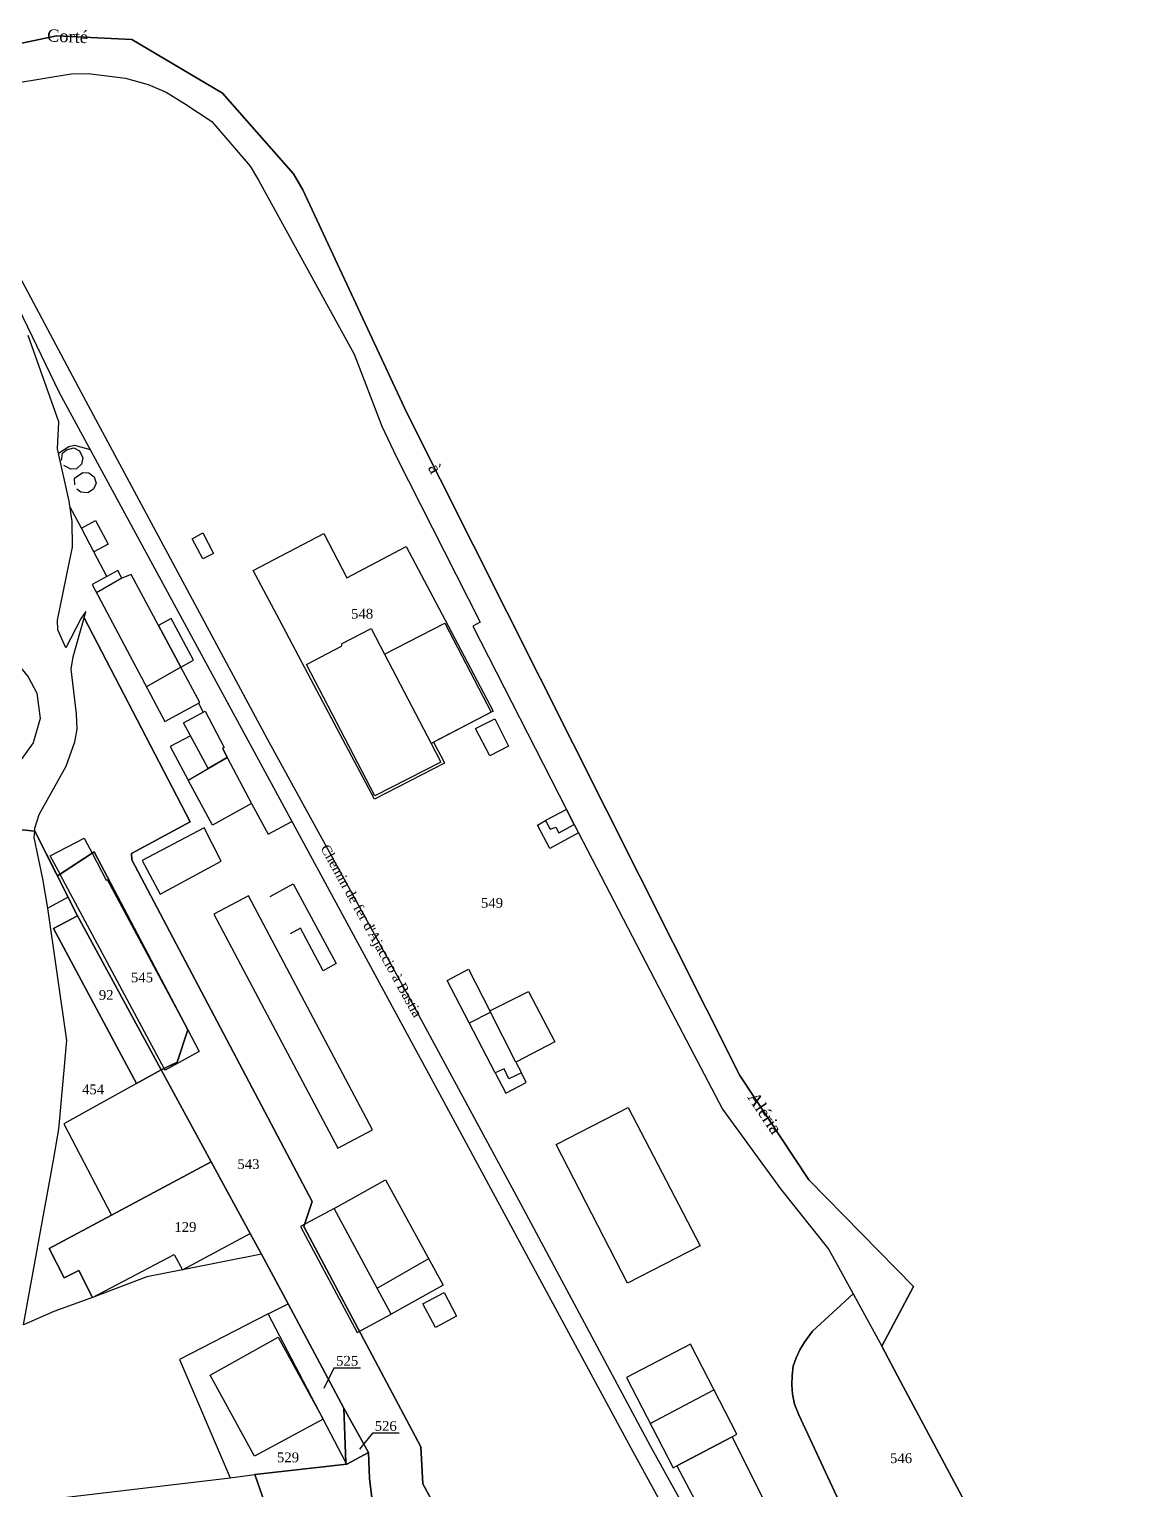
# Model space of a CAD drawing. Extents: x 1207496 to 1208323, y 6152740 to 6153721.
# Drawn here: x 1208099 to 1208323.1, y 6153397.5 to 6153696.7 of the extents above; entities that cross this region are included whole.
import ezdxf

# ---------------------------------------------------------------- set-up
doc = ezdxf.new("R2010")
doc.units = 0
doc.linetypes.add('CONTINU', pattern=[0])
for name, color, linetype in [('1LIEUDIT', 7, 'CONTINU'), ('1PARCELLE', 7, 'CONTINU'), ('1SECTION', 7, 'CONTINU'), ('1SUBDSECT', 7, 'CONTINU'), ('1TROUPARCELLE', 7, 'CONTINU'), ('1ZONCOMM', 7, 'CONTINU'), ('3BATIDUR', 7, 'CONTINU'), ('3BATILEGER', 7, 'CONTINU'), ('3CHEMIN', 7, 'CONTINU'), ('3FISCLINE', 7, 'CONTINUOUS'), ('3FLECHEPAR', 7, 'CONTINU'), ('3PARCELLETEX', 7, 'CONTINU'), ('3SENTIER', 7, 'CONTINU'), ('3SNCF', 7, 'CONTINU'), ('3SNCFTEX', 7, 'CONTINU'), ('3ZONCOMMTEX', 7, 'CONTINU')]:
    doc.layers.add(name, color=color, linetype=linetype)
doc.styles.get("Standard").update_dxf_attribs({"font": 'Times New Roman'})

msp = doc.modelspace()

# ---------------------------------------------------------------- linework, layer by layer
at = {"layer": '1LIEUDIT'}
for points in [[(1208291.74, 6153393.09), (1208277.53, 6153419.63), (1208273.71, 6153426.9), (1208280.22, 6153439.09), (1208258.78, 6153460.94), (1208244.63, 6153482.34), (1208176.37, 6153618.13), (1208155.07, 6153663.79), (1208153.1, 6153667.04), (1208138.57, 6153683.58), (1208119.99, 6153694.6), (1208104.53, 6153695.36), (1208084.47, 6153691.12)], [(1208147.65, 6153393.54), (1208145.19, 6153400.57), (1208164.04, 6153402.72), (1208168.53, 6153405.14), (1208163.47, 6153414.16), (1208152.04, 6153435.55), (1208146.6, 6153445.73), (1208146.6, 6153445.73), (1208144.24, 6153450), (1208136.27, 6153464.66), (1208126.04, 6153483.48), (1208108.87, 6153515.07), (1208100.09, 6153532.43), (1208074.99, 6153535)], [(1208074.99, 6153535), (1208100.09, 6153532.43), (1208108.87, 6153515.07), (1208126.04, 6153483.48), (1208136.27, 6153464.66), (1208144.24, 6153450), (1208146.6, 6153445.73), (1208152.04, 6153435.55), (1208163.47, 6153414.16), (1208168.53, 6153405.14), (1208164.04, 6153402.72), (1208145.19, 6153400.57), (1208147.65, 6153393.54)]]:
    msp.add_lwpolyline(points, dxfattribs=at)
at = {"layer": '1PARCELLE'}
for points in [[(1208090.5, 6153684.76), (1208107.56, 6153687.54), (1208111.07, 6153687.62), (1208118.71, 6153686.67), (1208123.33, 6153685.34), (1208127.06, 6153683.79), (1208130.79, 6153681.45), (1208136.37, 6153677.81), (1208144.25, 6153668.6), (1208145.94, 6153665.74), (1208165.59, 6153630.13), (1208171.22, 6153615.37), (1208174.23, 6153609), (1208191.42, 6153575.23), (1208189.91, 6153574.41), (1208209.06, 6153536.83), (1208210.67, 6153533.78), (1208229.86, 6153496.83), (1208241.06, 6153475.42), (1208252.92, 6153459.13), (1208262.89, 6153446.73), (1208267.86, 6153437.64), (1208259.54, 6153429.97), (1208257.86, 6153427.7), (1208256.9, 6153426.17), (1208256.15, 6153424.48), (1208255.55, 6153422.79), (1208255.35, 6153420.91), (1208255.25, 6153418.94), (1208255.43, 6153417.07), (1208255.82, 6153415.04), (1208256.68, 6153412.82), (1208299.72, 6153320.34)], [(1208205.24, 6153351.45), (1208179.66, 6153398.67), (1208179.23, 6153406.29), (1208155.23, 6153451.44), (1208156.96, 6153456.51), (1208120, 6153526.5), (1208119.93, 6153527.8), (1208131.96, 6153534.34), (1208110.21, 6153576.1), (1208110.57, 6153577.43), (1208109.98, 6153576.54), (1208109.64, 6153576.04), (1208106.47, 6153569.95), (1208104.86, 6153573.62), (1208104.78, 6153575.61), (1208107.16, 6153587.29), (1208107.85, 6153590.58), (1208107.79, 6153595.83), (1208107.14, 6153600), (1208104.74, 6153610.72), (1208105.03, 6153616.26), (1208098.78, 6153633.96)], [(1208169.31, 6153394.75), (1208168.71, 6153399.75), (1208168.53, 6153405.14), (1208163.47, 6153414.16), (1208152.04, 6153435.55), (1208146.6, 6153445.73), (1208144.24, 6153450), (1208136.27, 6153464.66), (1208126.04, 6153483.48), (1208129.28, 6153485.05), (1208131.48, 6153491.71), (1208112.26, 6153528.13), (1208104.73, 6153523.25), (1208100.09, 6153532.43), (1208100.14, 6153533.02), (1208101.02, 6153535.82), (1208106.56, 6153545.71), (1208108.29, 6153550.69), (1208108.76, 6153553.31), (1208108.67, 6153556.44), (1208107.55, 6153565.56), (1208108, 6153568.08), (1208110.21, 6153576.1), (1208131.96, 6153534.34), (1208119.93, 6153527.8), (1208120, 6153526.5), (1208156.96, 6153456.51), (1208155.23, 6153451.44), (1208179.23, 6153406.29), (1208179.66, 6153398.67), (1208205.24, 6153351.45)], [(1208092.15, 6153394.23), (1208140.16, 6153399.94), (1208140.16, 6153399.94), (1208145.19, 6153400.57), (1208147.65, 6153393.54)]]:
    msp.add_lwpolyline(points, dxfattribs=at)
for points in [[(1208157.36, 6153562.26), (1208149.69, 6153576.69), (1208144.87, 6153585.78), (1208159.33, 6153593.4), (1208164.05, 6153584.28), (1208176.24, 6153590.69), (1208184.13, 6153575.73), (1208194.03, 6153556.96), (1208181.84, 6153550.6), (1208183.78, 6153546.93), (1208184.07, 6153546.36), (1208169.75, 6153538.92), (1208157.36, 6153562.26)], [(1208100.09, 6153532.43), (1208104.73, 6153523.25), (1208108.87, 6153515.07), (1208103.94, 6153512.45), (1208120.94, 6153480.67), (1208126.04, 6153483.48), (1208136.27, 6153464.66), (1208115.85, 6153453.76), (1208103.02, 6153446.9), (1208106.1, 6153440.86), (1208109.12, 6153442.4), (1208111.91, 6153436.85), (1208104.02, 6153433.99), (1208097.82, 6153431.28), (1208103.92, 6153464.97), (1208105.04, 6153471.38), (1208106.64, 6153489.52), (1208104.65, 6153503.81), (1208102.8, 6153516.65), (1208101.77, 6153522.66), (1208099.97, 6153531.13), (1208100.09, 6153532.43)], [(1208126.04, 6153483.48), (1208108.87, 6153515.07), (1208104.73, 6153523.25), (1208112.26, 6153528.13), (1208131.48, 6153491.71), (1208129.28, 6153485.05), (1208126.04, 6153483.48)], [(1208108.87, 6153515.07), (1208126.04, 6153483.48), (1208120.94, 6153480.67), (1208103.94, 6153512.45), (1208108.87, 6153515.07)], [(1208136.27, 6153464.66), (1208144.24, 6153450), (1208146.6, 6153445.73), (1208130.39, 6153442.52), (1208123.05, 6153441.08), (1208111.91, 6153436.85), (1208109.12, 6153442.4), (1208106.1, 6153440.86), (1208103.02, 6153446.9), (1208115.85, 6153453.76), (1208136.27, 6153464.66)], [(1208267.86, 6153437.64), (1208273.71, 6153426.9), (1208277.53, 6153419.63), (1208291.74, 6153393.09), (1208294.82, 6153387.38), (1208300.69, 6153376.02), (1208308.64, 6153361.12), (1208313.2, 6153352.56), (1208323.11, 6153333.7), (1208318.29, 6153330.94), (1208299.72, 6153320.34), (1208256.68, 6153412.82), (1208255.82, 6153415.04), (1208255.43, 6153417.07), (1208255.25, 6153418.94), (1208255.35, 6153420.91), (1208255.55, 6153422.79), (1208256.15, 6153424.48), (1208256.9, 6153426.17), (1208257.86, 6153427.7), (1208259.54, 6153429.97), (1208267.86, 6153437.64)], [(1208152.04, 6153435.55), (1208163.47, 6153414.16), (1208163.86, 6153403.06), (1208159.2, 6153411.97), (1208147.92, 6153433.54), (1208152.04, 6153435.55)], [(1208164.04, 6153402.72), (1208163.86, 6153403.06), (1208159.2, 6153411.97), (1208147.92, 6153433.54), (1208129.75, 6153424.16), (1208140.16, 6153399.94), (1208145.19, 6153400.57), (1208164.04, 6153402.72)], [(1208163.47, 6153414.16), (1208168.53, 6153405.14), (1208164.04, 6153402.72), (1208163.86, 6153403.06), (1208163.47, 6153414.16)], [(1208168.53, 6153405.14), (1208168.71, 6153399.75), (1208169.31, 6153394.75), (1208181.37, 6153372.64), (1208190.96, 6153355.61), (1208177.83, 6153347.32), (1208173.62, 6153339.96), (1208171.62, 6153339.15), (1208166.45, 6153336.86), (1208163.85, 6153335.78), (1208159.67, 6153351.71), (1208158.9, 6153355.41), (1208158.42, 6153366.78), (1208157.86, 6153370.47), (1208158.35, 6153374.65), (1208155.64, 6153382.57), (1208148.92, 6153390.62), (1208147.65, 6153393.54), (1208145.19, 6153400.57), (1208164.04, 6153402.72), (1208168.53, 6153405.14)]]:
    msp.add_lwpolyline(points, close=True, dxfattribs=at)
at = {"layer": '1SECTION'}
msp.add_lwpolyline([(1208084.47, 6153691.12), (1208104.53, 6153695.36), (1208119.99, 6153694.6), (1208138.57, 6153683.58), (1208153.1, 6153667.04), (1208155.07, 6153663.79), (1208176.37, 6153618.13), (1208244.63, 6153482.34), (1208258.78, 6153460.94), (1208280.22, 6153439.09), (1208273.71, 6153426.9), (1208277.53, 6153419.63), (1208291.74, 6153393.09)], dxfattribs=at)
at = {"layer": '1SUBDSECT'}
msp.add_lwpolyline([(1208084.47, 6153691.12), (1208104.53, 6153695.36), (1208119.99, 6153694.6), (1208138.57, 6153683.58), (1208153.1, 6153667.04), (1208155.07, 6153663.79), (1208176.37, 6153618.13), (1208244.63, 6153482.34), (1208258.78, 6153460.94), (1208280.22, 6153439.09), (1208273.71, 6153426.9), (1208277.53, 6153419.63), (1208291.74, 6153393.09)], dxfattribs=at)
at = {"layer": '1TROUPARCELLE'}
msp.add_lwpolyline([(1208157.36, 6153562.26), (1208149.69, 6153576.69), (1208144.87, 6153585.78), (1208159.33, 6153593.4), (1208164.05, 6153584.28), (1208176.24, 6153590.69), (1208184.13, 6153575.73), (1208194.03, 6153556.96), (1208181.84, 6153550.6), (1208183.78, 6153546.93), (1208184.07, 6153546.36), (1208169.75, 6153538.92), (1208157.36, 6153562.26)], close=True, dxfattribs=at)
at = {"layer": '1ZONCOMM'}
msp.add_lwpolyline([(1208084.47, 6153691.12), (1208104.53, 6153695.36), (1208119.99, 6153694.6), (1208138.57, 6153683.58), (1208153.1, 6153667.04), (1208155.07, 6153663.79), (1208176.37, 6153618.13), (1208244.63, 6153482.34), (1208258.78, 6153460.94), (1208280.22, 6153439.09)], dxfattribs=at)
msp.add_lwpolyline([(1208084.47, 6153691.12), (1208104.53, 6153695.36), (1208119.99, 6153694.6), (1208138.57, 6153683.58), (1208153.1, 6153667.04), (1208155.07, 6153663.79), (1208176.37, 6153618.13), (1208244.63, 6153482.34), (1208258.78, 6153460.94), (1208280.22, 6153439.09)], dxfattribs=at)
msp.add_lwpolyline([(1208084.47, 6153691.12), (1208104.53, 6153695.36), (1208119.99, 6153694.6), (1208138.57, 6153683.58), (1208153.1, 6153667.04), (1208155.07, 6153663.79), (1208176.37, 6153618.13), (1208244.63, 6153482.34), (1208258.78, 6153460.94), (1208280.22, 6153439.09)], dxfattribs=at)
at = {"layer": '3BATIDUR'}
for points in [[(1208109.65, 6153594.45), (1208112.56, 6153596.06), (1208115.16, 6153591.18), (1208112.18, 6153589.61), (1208109.65, 6153594.45)], [(1208126.77, 6153554.87), (1208133.92, 6153558.77), (1208130.05, 6153565.97), (1208125.46, 6153574.52), (1208119.84, 6153584.99), (1208117.98, 6153584.2), (1208117.16, 6153585.81), (1208111.86, 6153582.94), (1208126.77, 6153554.87)], [(1208155.83, 6153566.53), (1208162.98, 6153570.33), (1208163.1, 6153570.87), (1208169.07, 6153573.91), (1208171.8, 6153568.68), (1208184.13, 6153575.01), (1208193.63, 6153556.75), (1208181.36, 6153550.34), (1208183.33, 6153546.54), (1208169.79, 6153539.61), (1208155.83, 6153566.53)], [(1208130.61, 6153554.57), (1208135.01, 6153556.97), (1208138.94, 6153549.53), (1208138.57, 6153549.33), (1208139.54, 6153547.52), (1208135.64, 6153545.24), (1208134.62, 6153547.13), (1208130.61, 6153554.57)], [(1208190.45, 6153553.45), (1208194.37, 6153555.41), (1208197.19, 6153549.84), (1208193.4, 6153547.85), (1208190.45, 6153553.45)], [(1208131.57, 6153542.85), (1208139.54, 6153547.52), (1208144.54, 6153538.08), (1208136.52, 6153533.64), (1208131.57, 6153542.85)], [(1208210.67, 6153533.78), (1208209.06, 6153536.83), (1208204.81, 6153534.59), (1208205.74, 6153532.78), (1208206.89, 6153533.22), (1208207.5, 6153532.09), (1208210.67, 6153533.78)], [(1208122.1, 6153526.4), (1208125.8, 6153519.47), (1208138.34, 6153526.28), (1208134.79, 6153533.05), (1208122.1, 6153526.4)], [(1208105.29, 6153523.61), (1208103.27, 6153527.37), (1208110.23, 6153530.99), (1208111.86, 6153527.86), (1208105.29, 6153523.61)], [(1208126.63, 6153483.76), (1208105.41, 6153523.39), (1208105.29, 6153523.61), (1208111.86, 6153527.86), (1208114.72, 6153522.38), (1208114.97, 6153522.51), (1208131.48, 6153491.71), (1208129.28, 6153485.05), (1208126.63, 6153483.76)], [(1208136.82, 6153515.39), (1208162.21, 6153467.46), (1208169.32, 6153471.23), (1208143.93, 6153519.16), (1208136.82, 6153515.39)], [(1208120.94, 6153480.67), (1208103.94, 6153512.45), (1208108.87, 6153515.07), (1208126.04, 6153483.48), (1208120.94, 6153480.67)], [(1208194.48, 6153482.89), (1208184.64, 6153501.83), (1208189.02, 6153504.16), (1208193.35, 6153495.58), (1208201.31, 6153499.55), (1208206.68, 6153489.22), (1208198.72, 6153485.06), (1208199.85, 6153482.86), (1208197.26, 6153481.68), (1208196.31, 6153483.69), (1208194.48, 6153482.89)], [(1208126.8, 6153483.43), (1208126.63, 6153483.76), (1208129.28, 6153485.05), (1208131.48, 6153491.71), (1208133.81, 6153487.28), (1208126.8, 6153483.43)], [(1208206.94, 6153468.18), (1208221.7, 6153475.82), (1208236.5, 6153447.42), (1208221.61, 6153439.81), (1208206.94, 6153468.18)], [(1208130.39, 6153442.52), (1208144.24, 6153450), (1208136.27, 6153464.66), (1208115.85, 6153453.76), (1208103.02, 6153446.9), (1208106.1, 6153440.86), (1208109.12, 6153442.4), (1208111.91, 6153436.85), (1208128.66, 6153445.68), (1208130.39, 6153442.52)], [(1208161.45, 6153455.11), (1208171.98, 6153460.97), (1208183.84, 6153439.38), (1208173.13, 6153433.46), (1208161.45, 6153455.11)], [(1208159.2, 6153411.97), (1208145.16, 6153404.35), (1208136.02, 6153420.98), (1208149.99, 6153428.74), (1208159.2, 6153411.97)], [(1208230.92, 6153402), (1208231.68, 6153402.4), (1208243.02, 6153408.34), (1208243.98, 6153408.84), (1208234.49, 6153427.3), (1208221.36, 6153420.46), (1208230.92, 6153402)], [(1208243.02, 6153408.34), (1208231.68, 6153402.4), (1208238.67, 6153389.21), (1208249.91, 6153394.61), (1208243.02, 6153408.34)]]:
    msp.add_lwpolyline(points, close=True, dxfattribs=at)
at = {"layer": '3BATILEGER'}
for points in [[(1208132.39, 6153592.32), (1208134.56, 6153593.5), (1208136.72, 6153589.31), (1208134.57, 6153588.19), (1208132.39, 6153592.32)], [(1208125.46, 6153574.52), (1208130.05, 6153565.97), (1208132.64, 6153567.46), (1208128.09, 6153575.94), (1208125.46, 6153574.52)], [(1208135.64, 6153545.24), (1208134.62, 6153547.13), (1208132.02, 6153551.96), (1208127.87, 6153549.73), (1208131.57, 6153542.85), (1208135.64, 6153545.24)], [(1208120.94, 6153480.67), (1208106.06, 6153472.44), (1208115.85, 6153453.76), (1208136.27, 6153464.66), (1208126.04, 6153483.48), (1208120.94, 6153480.67)], [(1208194.48, 6153482.89), (1208196.63, 6153478.74), (1208200.83, 6153480.91), (1208199.85, 6153482.86), (1208197.26, 6153481.68), (1208196.31, 6153483.69), (1208194.48, 6153482.89)], [(1208179.63, 6153435.55), (1208183.98, 6153437.88), (1208186.55, 6153433.01), (1208182.22, 6153430.74), (1208179.63, 6153435.55)]]:
    msp.add_lwpolyline(points, close=True, dxfattribs=at)
at = {"layer": '3CHEMIN'}
msp.add_lwpolyline([(1208106.94, 6153518.88), (1208102.8, 6153516.65)], dxfattribs=at)
at = {"layer": '3FISCLINE'}
for points in [[(1208104.94, 6153609.83), (1208107.1, 6153611.22), (1208108.24, 6153611.46), (1208111.47, 6153610.6)], [(1208105.55, 6153608.32), (1208105.8, 6153609.81), (1208106.59, 6153610.54), (1208108.08, 6153610.92), (1208109.24, 6153610.29), (1208109.95, 6153608.88), (1208109.68, 6153607.55), (1208108.64, 6153606.6), (1208107.47, 6153606.57), (1208106.06, 6153607.33)], [(1208108.29, 6153603.36), (1208108.23, 6153604.69), (1208109.92, 6153605.88), (1208111.17, 6153605.83), (1208112.31, 6153604.96), (1208112.69, 6153603.7), (1208112.16, 6153602.46), (1208110.97, 6153601.72), (1208109.51, 6153601.84), (1208108.69, 6153602.49)], [(1208109.65, 6153594.45), (1208107.34, 6153598.76)], [(1208114.86, 6153584.57), (1208112.18, 6153589.61)], [(1208117.98, 6153584.2), (1208112.77, 6153581.23)], [(1208130.05, 6153565.97), (1208122.99, 6153561.99)], [(1208171.8, 6153568.68), (1208181.36, 6153550.34)], [(1208133.63, 6153558.61), (1208134.64, 6153556.77)], [(1208138.62, 6153549.36), (1208139.54, 6153547.52)], [(1208144.54, 6153538.08), (1208147.96, 6153531.77), (1208152.8, 6153534.39)], [(1208211.56, 6153532.06), (1208205.67, 6153528.87), (1208203.14, 6153533.64), (1208204.81, 6153534.59)], [(1208148.37, 6153518.99), (1208153.04, 6153521.61), (1208161.9, 6153505.28), (1208159.2, 6153503.76), (1208154.59, 6153512.51), (1208152.46, 6153511.37)], [(1208189.18, 6153493.1), (1208193.49, 6153495.3)], [(1208198.72, 6153485.06), (1208193.35, 6153495.58)], [(1208161.45, 6153455.11), (1208154.54, 6153451.4), (1208166.15, 6153429.67), (1208173.13, 6153433.46)], [(1208170.28, 6153438.75), (1208180.86, 6153444.82)], [(1208226.23, 6153411.06), (1208239.3, 6153417.94)]]:
    msp.add_lwpolyline(points, dxfattribs=at)
at = {"layer": '3FLECHEPAR'}
for points in [[(1208166.87, 6153422.39), (1208161.41, 6153422.4), (1208159.37, 6153418.22)], [(1208174.77, 6153409.04), (1208169.31, 6153409.05), (1208166.68, 6153405.79)]]:
    msp.add_lwpolyline(points, dxfattribs=at)
at = {"layer": '3SENTIER'}
msp.add_lwpolyline([(1208076.95, 6153565.74), (1208079.07, 6153567.95), (1208083.23, 6153570.06), (1208086.37, 6153570.56), (1208089.92, 6153570.42), (1208093.29, 6153569.21), (1208096.56, 6153566.71), (1208098.77, 6153564.03), (1208100.51, 6153560.66), (1208101.19, 6153555.48), (1208099.76, 6153550.51), (1208097.3, 6153547.06), (1208094.07, 6153544.53), (1208089.5, 6153543.14), (1208087.2, 6153542.92), (1208083.74, 6153543.25), (1208080.01, 6153544.87), (1208077.38, 6153546.81), (1208075.31, 6153549.21), (1208073.97, 6153552.72), (1208073.52, 6153556.37), (1208073.99, 6153560.28), (1208075.51, 6153563.58), (1208076.95, 6153565.74)], dxfattribs=at)
at = {"layer": '3SNCF'}
msp.add_lwpolyline([(1208075.98, 6153683.67), (1208079.19, 6153675.85), (1208090.04, 6153658.06), (1208094.11, 6153651.4), (1208109.54, 6153622.4), (1208147.75, 6153551.32), (1208177.4, 6153497.31), (1208199.71, 6153456.01), (1208226.22, 6153406.48), (1208240.12, 6153381.5), (1208257.68, 6153348.68), (1208266.74, 6153329.99), (1208298.4, 6153270.28), (1208306.21, 6153253.35), (1208309.7, 6153243.6), (1208313.54, 6153235.06), (1208298.31, 6153263.27), (1208264.08, 6153328), (1208252.14, 6153351.56), (1208222.36, 6153405.98), (1208183.15, 6153478.54), (1208149.48, 6153540.49), (1208105.19, 6153622.18), (1208079.19, 6153675.85)], dxfattribs=at)

# ---------------------------------------------------------------- texts
at = {"layer": '3PARCELLETEX'}
for s, p in [('548', (1208164.93, 6153575.94)), ('549', (1208191.55, 6153516.7)), ('545', (1208119.81, 6153501.44)), ('92', (1208113.23, 6153497.85)), ('454', (1208109.79, 6153478.5)), ('543', (1208141.63, 6153463.19)), ('129', (1208128.71, 6153450.31)), ('525', (1208161.87, 6153422.9)), ('526', (1208169.77, 6153409.55)), ('529', (1208149.74, 6153403.11)), ('546', (1208275.4, 6153402.94))]:
    msp.add_text(s, height=2, dxfattribs=at).set_placement(p)
at = {"layer": '3SNCFTEX'}
msp.add_text("Chemin de fer d'Ajaccio à Bastia", height=2, rotation=298.9, dxfattribs=at).set_placement((1208158.6, 6153528.94))
at = {"layer": '3ZONCOMMTEX'}
for s, rotation, p in [('Corté', 357.4, (1208102.58, 6153694.2)), ('Corté', 357.4, (1208102.58, 6153694.2)), ('Corté', 357.4, (1208102.58, 6153694.2)), ('à ', 296.9, (1208180.63, 6153606.88)), ('à ', 296.9, (1208180.63, 6153606.88)), ('à ', 296.9, (1208180.63, 6153606.88)), ('Aléria', 303.7, (1208246.08, 6153477.89)), ('Aléria', 303.7, (1208246.08, 6153477.89)), ('Aléria', 303.7, (1208246.08, 6153477.89))]:
    msp.add_text(s, height=2.5, rotation=rotation, dxfattribs=at).set_placement(p)

doc.saveas('drawing.dxf')
